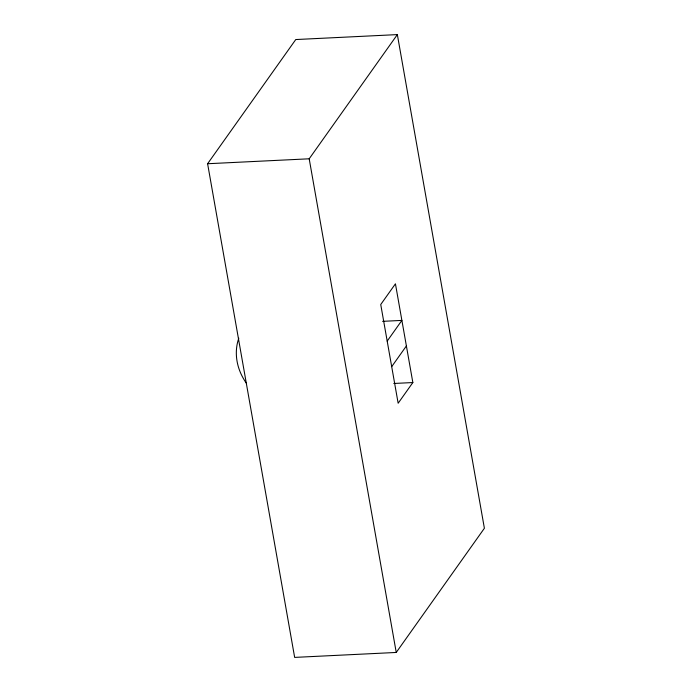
<?xml version="1.0" encoding="UTF-8"?>
<svg xmlns="http://www.w3.org/2000/svg" width="692" height="692" viewBox="0 0 692 692"><rect width="100%" height="100%" fill="white"/><g stroke="black" fill="none" stroke-linecap="round" stroke-linejoin="round"><path stroke-width="1.04" d="M207.609 163.736L295.761 39.548L397.346 34.6L484.391 528.264L396.239 652.452L294.654 657.4L207.609 163.736L309.194 158.797L397.346 34.6M387.191 341.104L401.888 320.405L382.589 321.339M391.698 366.656L406.394 345.957M412.847 382.546L398.151 403.246L380.738 304.515L395.435 283.815L412.847 382.546L393.8 383.472M309.194 158.797L396.239 652.452M246.317 383.1A53.587 47.194 35.4 0 1 238.792 338.206"/></g></svg>
